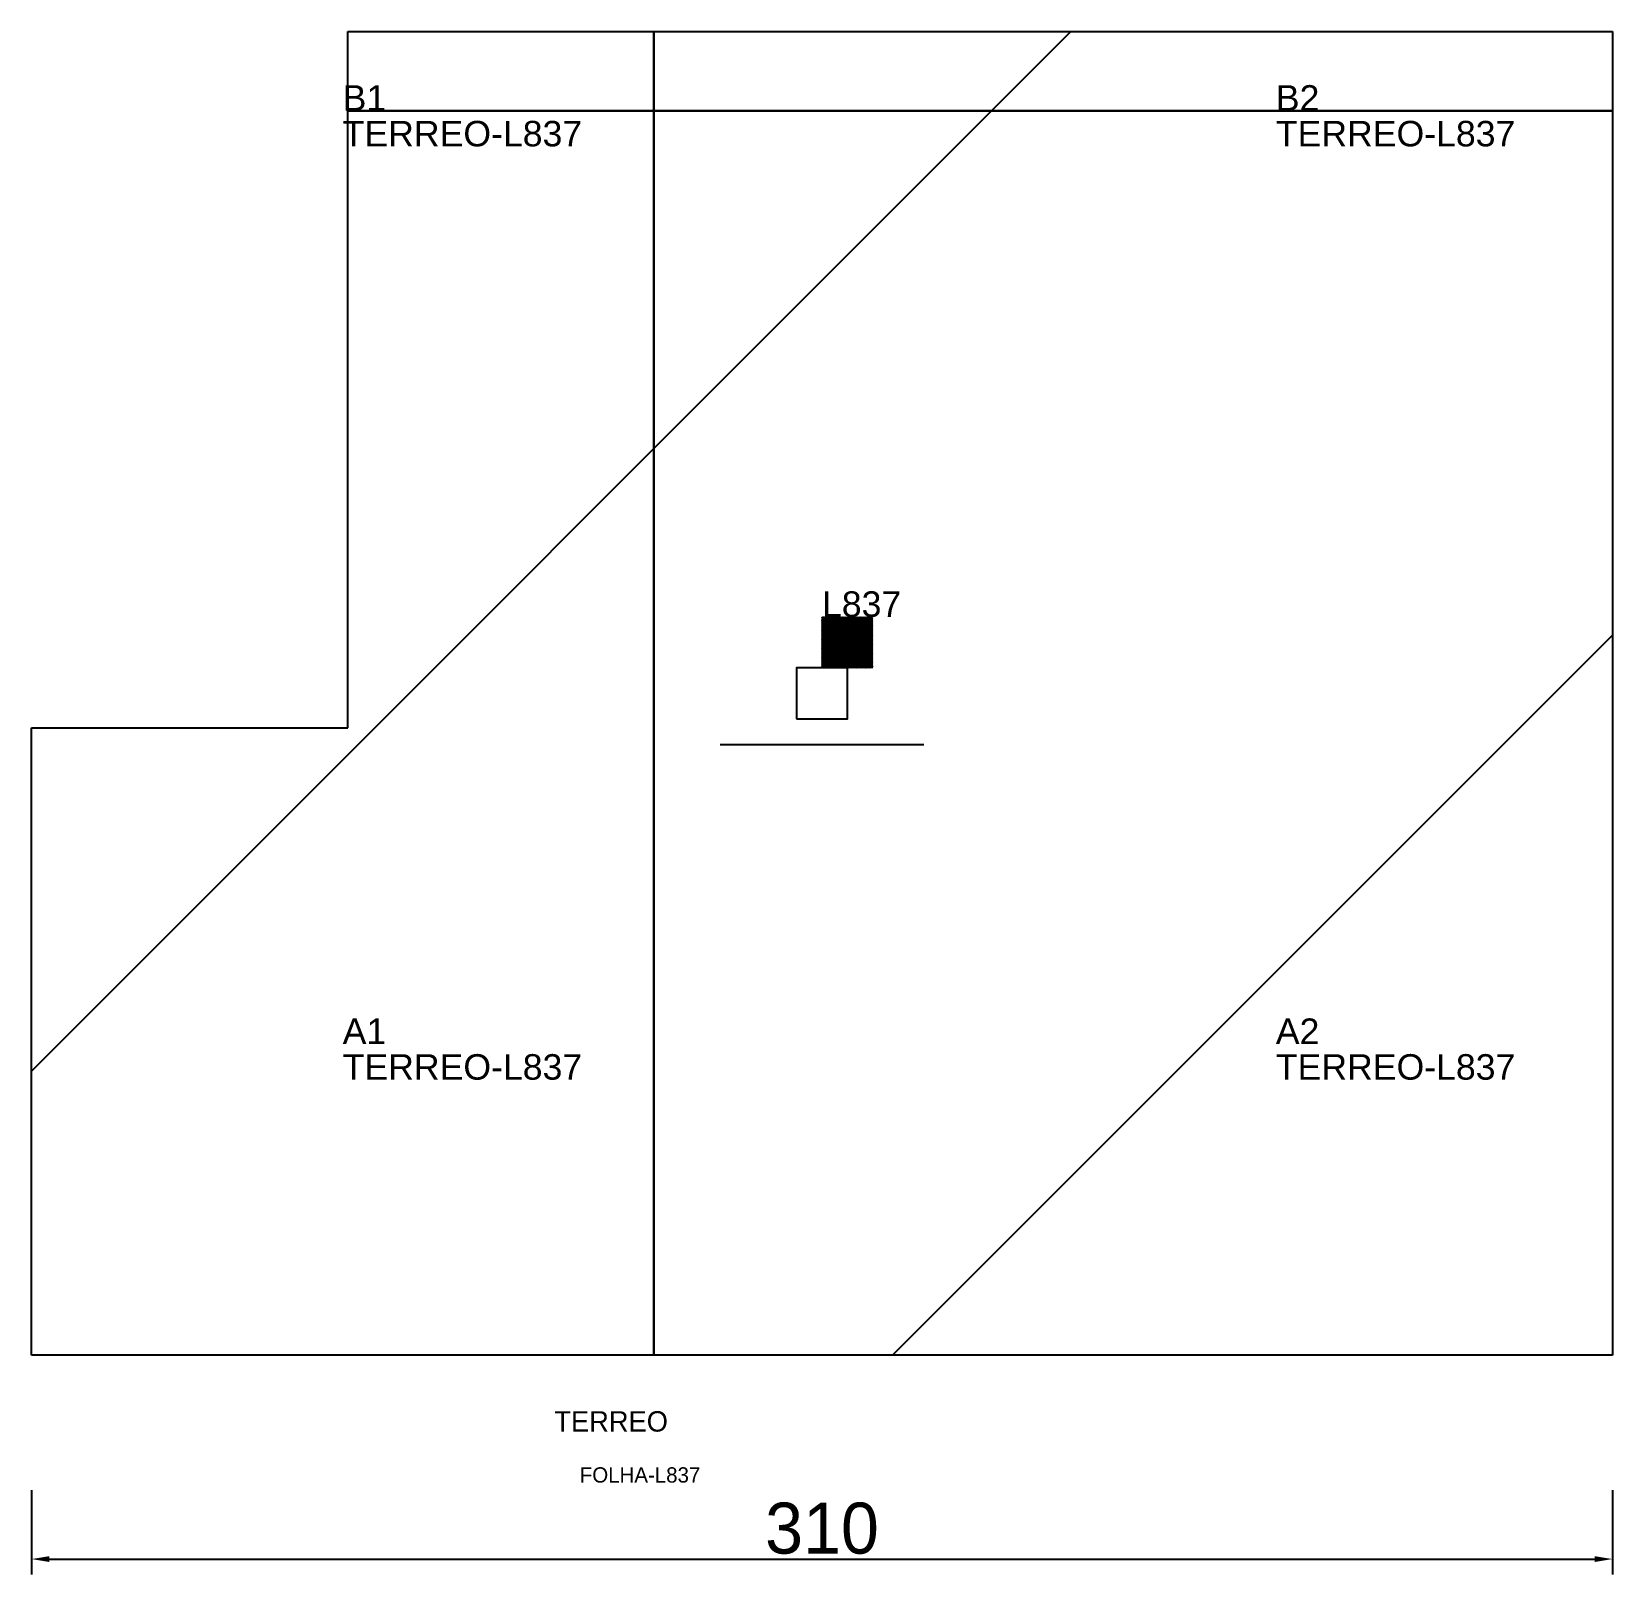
# Model space of a CAD drawing. Header units: metres. Extents: x 222 to 532, y -101 to 202.
import ezdxf

# ---------------------------------------------------------------- set-up
doc = ezdxf.new("R2010")
doc.units = ezdxf.units.M
for name, color, linetype in [('3', 3, 'CONTINUOUS'), ('AUX00', 7, 'CONTINUOUS'), ('COTA', 241, 'CONTINUOUS'), ('FOLHA', 255, 'CONTINUOUS'), ('Hachura', 251, 'CONTINUOUS'), ('NOMENCLATURA', 7, 'CONTINUOUS'), ('Nível', 160, 'CONTINUOUS'), ('Painéis', 200, 'CONTINUOUS'), ('Pilares', 5, 'CONTINUOUS'), ('REAPROVEITAMENTO', 251, 'CONTINUOUS'), ('SARR_2.2x7', 40, 'CONTINUOUS')]:
    doc.layers.add(name, color=color, linetype=linetype)
doc.styles.add('ARIAL', font='Arial.ttf')
doc.styles.add('STR_STANDARD', font='arial.ttf')
doc.dimstyles.new('EZ DXF', dxfattribs={"dimtxt": 10, "dimasz": 3.5, "dimexe": 3, "dimexo": 1.5, "dimgap": 1, "dimtad": 1, "dimdec": 1, "dimdsep": 46, "dimcen": 2.5, "dimazin": 3, "dimtfac": 1, "dimtmove": 0, "dimatfit": 3})

msp = doc.modelspace()

# ---------------------------------------------------------------- hatches: boundary and pattern name
at = {"layer": 'Hachura'}
h = msp.add_hatch(dxfattribs=at)
h.set_pattern_fill('ANSI31', scale=50)
h.paths.add_polyline_path([(324.7, -58), (222.2, -58), (222.2, 65), (284.2, 65), (284.2, 201.5), (532.2, 201.5), (532.2, -58), (343.7, -58)])
h = msp.add_hatch(dxfattribs=at)
h.set_pattern_fill('ANSI31', scale=50)
h.paths.add_polyline_path([(324.7, -58), (222.2, -58), (222.2, 65), (284.2, 65), (284.2, 201.5), (532.2, 201.5), (532.2, -58), (343.7, -58)])
at = {"layer": 'Reaproveitamento'}
h = msp.add_hatch(dxfattribs=at)
h.set_pattern_fill('SOLID')
h.paths.add_polyline_path([(377.2, 76.75), (387.2, 76.75), (387.2, 86.75), (377.2, 86.75)])
h = msp.add_hatch(dxfattribs=at)
h.set_pattern_fill('SOLID')
h.paths.add_polyline_path([(377.2, 76.75), (387.2, 76.75), (387.2, 86.75), (377.2, 86.75)])

# ---------------------------------------------------------------- linework, layer by layer
at = {"layer": '3'}
for points in [[(344.2, -58), (344.2, 201.5)], [(344.2, -58), (344.2, 201.5)], [(284.2, 186), (532.2, 186)], [(284.2, 186), (532.2, 186)]]:
    msp.add_lwpolyline(points, close=True, dxfattribs=at)
at = {"layer": 'Painéis', "color": 200}
for p, q in [((284.2, 65), (284.2, 201.5)), ((284.2, 201.5), (532.2, 201.5)), ((284.2, 65), (284.2, 201.5)), ((284.2, 201.5), (532.2, 201.5)), ((532.2, 201.5), (532.2, -58)), ((532.2, 201.5), (532.2, -58)), ((222.2, -58), (222.2, 65)), ((222.2, 65), (284.2, 65)), ((222.2, -58), (222.2, 65)), ((222.2, 65), (284.2, 65)), ((324.7, -58), (222.2, -58)), ((324.7, -58), (222.2, -58)), ((343.7, -58), (324.7, -58)), ((343.7, -58), (324.7, -58)), ((532.2, -58), (343.7, -58)), ((532.2, -58), (343.7, -58))]:
    msp.add_line(p, q, dxfattribs=at)
at = {"layer": 'Pilares'}
msp.add_lwpolyline([(372.2, 66.75), (382.2, 66.75), (382.2, 76.75), (372.2, 76.75)], close=True, dxfattribs=at)
msp.add_lwpolyline([(372.2, 66.75), (382.2, 66.75), (382.2, 76.75), (372.2, 76.75)], close=True, dxfattribs=at)
at = {"layer": 'SARR_2.2x7'}
msp.add_line((357.2, 61.75), (397.2, 61.75), dxfattribs=at)
msp.add_line((357.2, 61.75), (397.2, 61.75), dxfattribs=at)

# ---------------------------------------------------------------- texts
at = {"layer": '3', "style": 'STR_STANDARD'}
for s, p in [('B1', (283.2, 186)), ('B1', (283.2, 186)), ('B2', (466.2, 186)), ('B2', (466.2, 186)), ('A1', (283.2, 3)), ('A1', (283.2, 3)), ('A2', (466.2, 3)), ('A2', (466.2, 3))]:
    msp.add_text(s, height=5, dxfattribs=at).set_placement(p)
at = {"layer": 'AUX00', "style": 'STR_STANDARD'}
for p in [(283.2, 179), (283.2, 179), (466.2, 179), (466.2, 179), (283.2, -4), (283.2, -4), (466.2, -4), (466.2, -4)]:
    msp.add_text('TERREO-L837', height=5, dxfattribs=at).set_placement(p)
at = {"layer": 'FOLHA'}
msp.add_text('FOLHA-L837', height=3, dxfattribs=at).set_placement((329.7, -83))
msp.add_text('FOLHA-L837', height=3, dxfattribs=at).set_placement((329.7, -83))
at = {"layer": 'NOMENCLATURA', "insert": (377.2, 91.75), "char_height": 5, "attachment_point": 1, "style": 'ARIAL'}
msp.add_mtext('L837', dxfattribs=at)
msp.add_mtext('L837', dxfattribs=at)
at = {"layer": 'Nível'}
msp.add_text('TERREO', height=4, dxfattribs=at).set_placement((324.7, -73))
msp.add_text('TERREO', height=4, dxfattribs=at).set_placement((324.7, -73))

# ---------------------------------------------------------------- dimensions: what is measured, and where the dimension line sits
at = {"layer": 'COTA'}
msp.add_linear_dim(base=(222.2, -98), p1=(222.2, -83), p2=(532.2, -83), dimstyle='EZ DXF', dxfattribs=at).render()
msp.add_linear_dim(base=(222.2, -98), p1=(222.2, -83), p2=(532.2, -83), dimstyle='EZ DXF', dxfattribs=at).render()

doc.saveas('drawing.dxf')
